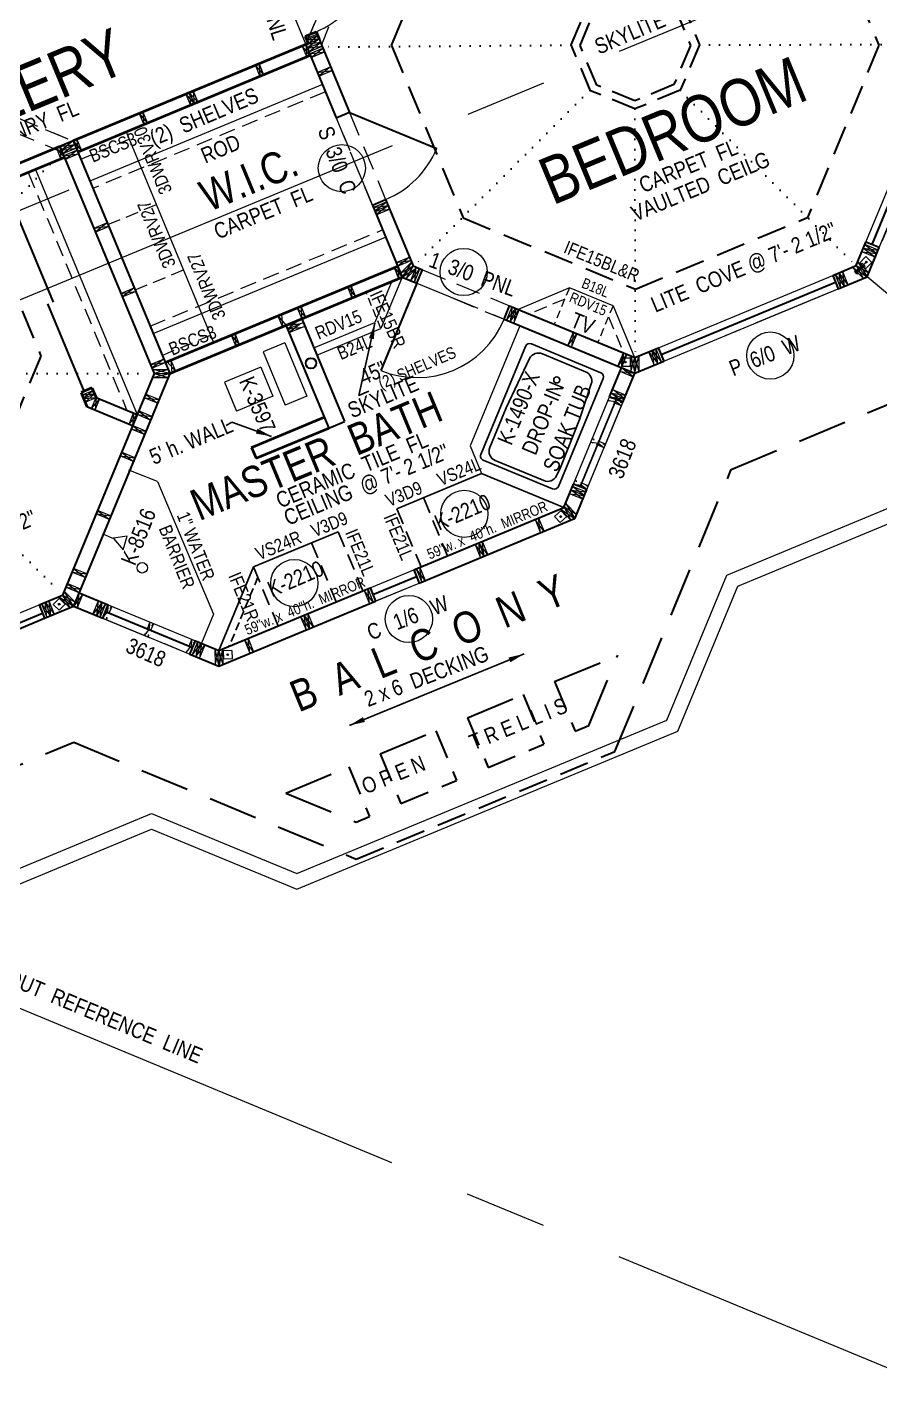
# Model space of a CAD drawing. Header units: inches. Extents: x 2775 to 35798, y 1675 to 10350.
# Drawn here: x 13698 to 14023, y 3380 to 3896 of the extents above; entities that cross this region are included whole.
import ezdxf

# ---------------------------------------------------------------- set-up
doc = ezdxf.new("R2010")
doc.units = ezdxf.units.IN
doc.header["$LTSCALE"] = 0.5
doc.header["$MEASUREMENT"] = 0
for name, pattern in [('ACAD_ISO07W100', [3, 0, -3]), ('CENTER', [2, 1.25, -0.25, 0.25, -0.25]), ('HIDDEN', [0.375, 0.25, -0.125])]:
    doc.linetypes.add(name, pattern=pattern)
doc.layers.get('0').update_dxf_attribs({"linetype": 'CONTINUOUS'})
for name, color, linetype, lineweight in [('BALCONY', 3, 'CONTINUOUS', 30), ('BUILT-INS', 6, 'CONTINUOUS', 9), ('DOORS', 7, 'CONTINUOUS', 30), ('FOUNDATION', 7, 'CONTINUOUS', 30), ('GRID', 1, 'CENTER', 20), ('INT WALLS', 7, 'CONTINUOUS', 40), ('LAYOUT', 6, 'CONTINUOUS', 9), ('LITE COVE', 7, 'HIDDEN', 30), ('MILLWORK', 7, 'CONTINUOUS', 20), ('PLUMBING', 7, 'CONTINUOUS', 20), ('ROOF BEAMS', 3, 'HIDDEN', 30), ('ROOFLINE', 7, 'HIDDEN', 30), ('SKYLITES', 3, 'CONTINUOUS', 30), ('WALL FRAMING', 7, 'CONTINUOUS', 30), ('WALLS', 7, 'CONTINUOUS', 30), ('WINDOWS', 5, 'CONTINUOUS', 30)]:
    doc.layers.add(name, color=color, linetype=linetype, lineweight=lineweight)
for name, color, linetype in [('CABINETS', 30, 'HIDDEN'), ('CABTOPS', 30, 'CONTINUOUS'), ('TEXT', 7, 'CONTINUOUS')]:
    doc.layers.add(name, color=color, linetype=linetype)
doc.styles.add('ARCHENT', font='technical.ttf', dxfattribs={"height": 6})
doc.styles.add('ARCHENTLTD', font='technical.ttf', dxfattribs={"height": 6})
doc.styles.get("Standard").update_dxf_attribs({"font": 'romans.shx', "width": 0.75})
doc.dimstyles.new('ARCHENTLTD', dxfattribs={"dimtxt": 12, "dimasz": 6, "dimexe": 9, "dimexo": 3, "dimgap": 1, "dimtad": 0, "dimdec": 4, "dimzin": 1, "dimdsep": 46, "dimlunit": 4, "dimtxsty": 'ARCHENT', "dimcen": 6, "dimaunit": 1, "dimadec": 5, "dimazin": 0, "dimtfac": 1, "dimtdec": 4, "dimtofl": 0, "dimtmove": 0, "dimatfit": 3, "dimfxl": 1, "dimfrac": 2, "dimtolj": 1, "dimtzin": 0, "dimarcsym": 0})

msp = doc.modelspace()

# ---------------------------------------------------------------- hatches: boundary and pattern name
at = {"layer": 'WALL FRAMING', "lineweight": 9, "ltscale": 150}
for points in [[(14017.963, 3806.427, 1), (14017.338, 3806.427, 1)], [(13925.442, 3768.068, -1), (13925.883, 3768.51, -1)], [(13900.834, 3709.156, -1), (13901.275, 3709.599, -1)], [(13710.112, 3675.933, 1), (13709.487, 3675.933, 1)], [(13774.369, 3656.667, 1), (13773.744, 3656.667, 1)]]:
    msp.add_hatch(color=256, dxfattribs=at).paths.add_polyline_path(points)

# ---------------------------------------------------------------- linework, layer by layer
for p, q in [((13916.339, 3764.252), (13889.901, 3775.203)), ((13870.615, 3733.071), (13887.686, 3774.286)), ((13894.1, 3771.465), (13910.598, 3764.631)), ((13889.234, 3769.604), (13880.32, 3750.901)), ((13917.256, 3762.038), (13900.184, 3720.823)), ((13912.744, 3759.938), (13908.484, 3747.112)), ((13880.32, 3750.901), (13874.069, 3735.674)), ((13908.465, 3747.066), (13901.051, 3728.125)), ((13871.532, 3730.857), (13897.97, 3719.906)), ((13876.123, 3730.736), (13894.645, 3723.064)), ((13901.051, 3728.125), (13899.507, 3724.92))]:
    msp.add_line(p, q)
msp.add_circle((13899.571, 3761.486), 1.146)
for centre, radius, start, end in [((13889.252, 3773.637), 1.695, 67.5, 157.5), ((13892.65, 3767.966), 3.788, 67.5, 154.37787), ((13909.149, 3761.132), 3.788, 341.62759, 67.5), ((13915.69, 3762.686), 1.695, 337.5, 67.5), ((13877.573, 3734.235), 3.788, 157.67961, 247.5), ((13872.18, 3732.423), 1.695, 157.5, 247.5), ((13896.094, 3726.564), 3.788, 247.5, 334.28452), ((13898.619, 3721.472), 1.695, 247.5, 337.5)]:
    msp.add_arc(centre, radius, start, end)
at = {"layer": 'BALCONY', "lineweight": 20, "ltscale": 75}
for p, q in [((13964.453, 3687.05), (14090.612, 3739.412)), ((13968.666, 3682.843), (14094.825, 3735.206)), ((13941.563, 3631.676), (13964.453, 3687.05)), ((13945.775, 3627.469), (13968.666, 3682.843)), ((13800.48, 3573.169), (13941.563, 3631.676)), ((13800.484, 3567.217), (13945.775, 3627.469))]:
    msp.add_line(p, q, dxfattribs=at)
at = {"layer": 'BALCONY', "lineweight": 20, "ltscale": 50}
for p, q in [((13622.096, 3545.064), (13745.034, 3596.09)), ((13745.034, 3596.09), (13800.48, 3573.169)), ((13745.038, 3590.136), (13800.484, 3567.217))]:
    msp.add_line(p, q, dxfattribs=at)
at = {"layer": 'BALCONY', "color": 3, "linetype": 'ByBlock', "lineweight": 20, "ltscale": 50}
msp.add_line((13625.214, 3540.403), (13745.038, 3590.136), dxfattribs=at)
at = {"layer": 'BUILT-INS', "color": 6, "linetype": 'HIDDEN', "lineweight": 9, "ltscale": 40}
for p, q in [((13718.038, 3845.679), (13736.51, 3853.346)), ((13728.387, 3820.742), (13746.86, 3828.408)), ((13738.738, 3795.804), (13757.21, 3803.471)), ((13749.089, 3770.867), (13767.561, 3778.534))]:
    msp.add_line(p, q, dxfattribs=at)
at = {"layer": 'BUILT-INS', "color": 6, "linetype": 'Continuous', "lineweight": 9, "ltscale": 5}
msp.add_line((13735.374, 3856.083), (13768.711, 3775.763), dxfattribs=at)
at = {"layer": 'BUILT-INS', "linetype": 'Continuous', "lineweight": 9, "ltscale": 75}
msp.add_line((13595.037, 3784.844), (13713.579, 3834.045), dxfattribs=at)
at = {"layer": 'BUILT-INS', "color": 6, "ltscale": 50}
for p, q in [((13840.63, 3800.741), (13832.527, 3781.137)), ((13836.712, 3799.115), (13830.229, 3783.431)), ((13806.9, 3773.749), (13830.229, 3783.431)), ((13808.048, 3770.977), (13832.527, 3781.137))]:
    msp.add_line(p, q, dxfattribs=at)
at = {"layer": 'BUILT-INS', "linetype": 'Continuous', "lineweight": 20, "ltscale": 0.75}
for p, q in [((13904.388, 3796.569), (13884.903, 3788.406)), ((13921.054, 3789.75), (13904.388, 3796.569)), ((13921.036, 3789.793), (13929.292, 3770.057))]:
    msp.add_line(p, q, dxfattribs=at)
at = {"layer": 'BUILT-INS', "linetype": 'HIDDEN', "lineweight": 9, "ltscale": 25}
for p, q in [((13904.388, 3796.569), (13898.655, 3782.7)), ((13921.036, 3789.793), (13915.266, 3775.834))]:
    msp.add_line(p, q, dxfattribs=at)
at = {"layer": 'BUILT-INS', "color": 6, "linetype": 'HIDDEN', "lineweight": 9, "ltscale": 25}
msp.add_line((13832.527, 3781.137), (13826.776, 3794.991), dxfattribs=at)
at = {"layer": 'BUILT-INS', "linetype": 'HIDDEN', "lineweight": 20, "ltscale": 40}
for p, q in [((13902.626, 3792.308), (13889.137, 3786.656)), ((13919.285, 3785.557), (13925.033, 3771.818))]:
    msp.add_line(p, q, dxfattribs=at)
at = {"layer": 'CABINETS', "ltscale": 50}
for p, q in [((13848.747, 3716.584), (13857.947, 3694.417)), ((13838.602, 3712.34), (13847.802, 3690.174)), ((13816.254, 3703.576), (13825.618, 3681.016)), ((13806.093, 3699.372), (13815.457, 3676.812)), ((13783.927, 3690.172), (13793.127, 3668.006))]:
    msp.add_line(p, q, dxfattribs=at)
at = {"layer": 'CABTOPS', "ltscale": 50}
for p, q in [((13838.59, 3712.368), (13870.914, 3725.784)), ((13870.914, 3725.784), (13902.281, 3712.818)), ((13783.927, 3690.172), (13816.254, 3703.576)), ((13783.927, 3690.172), (13770.738, 3658.267))]:
    msp.add_line(p, q, dxfattribs=at)
at = {"layer": 'CABTOPS', "linetype": 'HIDDEN', "ltscale": 25}
msp.add_line((13785.553, 3686.254), (13774.656, 3659.892), dxfattribs=at)
at = {"layer": 'DOORS', "color": 4, "lineweight": 9, "ltscale": 75}
for p, q in [((14017.516, 3814.028), (14045.065, 3880.547)), ((14022.603, 3811.959), (14050.109, 3878.497))]:
    msp.add_line(p, q, dxfattribs=at)
at = {"layer": 'DOORS', "ltscale": 50}
for p, q in [((13820.541, 3863.537), (13853.808, 3849.78)), ((13846.211, 3798.367), (13832.487, 3765.085))]:
    msp.add_line(p, q, dxfattribs=at)
at = {"layer": 'DOORS', "color": 5, "lineweight": 30, "ltscale": 75}
for p, q in [((14019.854, 3813.116), (14033.609, 3846.36)), ((13670.167, 3658.684), (13703.443, 3672.482))]:
    msp.add_line(p, q, dxfattribs=at)
at = {"layer": 'DOORS', "linetype": 'Continuous', "lineweight": 30, "ltscale": 150}
for p, q in [((13693.672, 3824.505), (13707.493, 3791.19)), ((13705.369, 3790.455), (13719.19, 3757.141))]:
    msp.add_line(p, q, dxfattribs=at)
at = {"layer": 'DOORS', "color": 4, "lineweight": 20, "ltscale": 75}
msp.add_line((13635.603, 3648.114), (13702.112, 3675.693), dxfattribs=at)
at = {"layer": 'DOORS', "ltscale": 75}
msp.add_line((13670.992, 3656.822), (13704.24, 3670.622), dxfattribs=at)
at = {"layer": 'DOORS', "color": 7, "linetype": 'Continuous', "lineweight": 20, "ltscale": 7.5}
for centre in [(13817.616, 3842.27), (13864.083, 3802.627), (13981.061, 3770.774), (13843.179, 3670.282)]:
    msp.add_circle(centre, 9, dxfattribs=at)
at = {"layer": 'DOORS', "lineweight": 9, "ltscale": 75}
for centre, radius, start, end in [((13793.98, 3927.545), 35.986, 292.53216, 337.50934), ((13820.541, 3863.537), 35.98, 292.47446, 337.53318), ((13846.211, 3798.367), 36, 247.59042, 337.54092)]:
    msp.add_arc(centre, radius, start, end, dxfattribs=at)
at = {"layer": 'FOUNDATION', "color": 7, "linetype": 'Continuous', "lineweight": 9, "ltscale": 25}
msp.add_line((14090.612, 3739.412), (14018.018, 3800.868), dxfattribs=at)
at = {"layer": 'GRID', "ltscale": 50}
for p, q in [((13840.504, 3978.129), (13803.835, 3889.425)), ((13777.815, 3952.117), (13803.835, 3889.425)), ((13626.449, 3889.299), (13715.169, 3852.624)), ((13715.169, 3852.624), (13803.835, 3889.425)), ((13803.835, 3889.425), (13840.63, 3800.741)), ((14054.693, 3889.588), (14018.018, 3800.868)), ((13568.063, 3791.567), (13715.169, 3852.624)), ((13715.169, 3852.624), (13751.963, 3763.94)), ((13751.963, 3763.94), (13840.63, 3800.741)), ((13840.63, 3800.741), (13929.351, 3764.066)), ((13929.351, 3764.066), (14018.018, 3800.868)), ((13751.977, 3763.886), (13715.309, 3675.181)), ((13929.351, 3764.066), (13906.432, 3708.624)), ((13770.742, 3652.315), (13906.437, 3708.635)), ((13626.627, 3638.434), (13715.294, 3675.235)), ((13715.294, 3675.235), (13770.742, 3652.315))]:
    msp.add_line(p, q, dxfattribs=at)
at = {"layer": 'INT WALLS', "ltscale": 50}
for p, q in [((13803.605, 3892.58), (13807.77, 3894.306)), ((13750.238, 3768.096), (13838.906, 3804.898)), ((13751.962, 3763.939), (13840.63, 3800.741)), ((13718.151, 3756.71), (13720.399, 3751.291)), ((13722.299, 3758.431), (13723.841, 3754.738)), ((13783.157, 3735.739), (13810.877, 3747.242)), ((13784.882, 3731.583), (13812.59, 3743.083)), ((13783.157, 3735.739), (13784.882, 3731.583))]:
    msp.add_line(p, q, dxfattribs=at)
at = {"layer": 'INT WALLS', "ltscale": 75}
for p, q in [((13807.77, 3894.306), (13808.922, 3891.535)), ((13804.765, 3889.812), (13715.169, 3852.624)), ((13803.615, 3892.584), (13804.766, 3889.811)), ((13805.58, 3885.222), (13716.913, 3848.421)), ((13710.089, 3850.516), (13574.829, 3794.376)), ((13711.833, 3846.313), (13689.666, 3837.113)), ((13722.302, 3758.432), (13718.145, 3756.707))]:
    msp.add_line(p, q, dxfattribs=at)
at = {"layer": 'INT WALLS', "color": 7, "lineweight": 20, "ltscale": 50}
msp.add_line((13802.451, 3888.85), (13804.194, 3884.647), dxfattribs=at)
at = {"layer": 'INT WALLS', "lineweight": 20, "ltscale": 50}
for p, q in [((13803.988, 3891.656), (13808.153, 3893.382)), ((13718.536, 3755.787), (13722.693, 3757.509)), ((13719.11, 3754.401), (13723.267, 3756.124)), ((13719.684, 3753.015), (13723.841, 3754.738))]:
    msp.add_line(p, q, dxfattribs=at)
at = {"layer": 'INT WALLS', "linetype": 'Continuous', "lineweight": 30, "ltscale": 150}
for p, q in [((13723.841, 3754.738), (13739.527, 3748.254)), ((13720.399, 3751.291), (13737.808, 3744.095))]:
    msp.add_line(p, q, dxfattribs=at)
at = {"layer": 'LAYOUT', "color": 6, "linetype": 'CENTER', "lineweight": 5, "ltscale": 250}
for p, q in [((14529.671, 4137.942), (13368.501, 3656.747)), ((14529.67, 3176.013), (12259.807, 4115.808))]:
    msp.add_line(p, q, dxfattribs=at)
at = {"layer": 'LITE COVE', "ltscale": 90}
for p, q in [((13836.562, 3889.043), (13863.71, 3954.718)), ((13995.189, 3954.876), (14022.465, 3889.159)), ((13836.555, 3889.043), (13863.834, 3823.317)), ((14022.471, 3889.159), (13995.287, 3823.398)), ((13863.824, 3823.307), (13929.564, 3796.132)), ((13929.564, 3796.122), (13995.285, 3823.399)), ((13682.688, 3819.033), (13702.792, 3770.596)), ((13702.792, 3770.596), (13675.659, 3704.959))]:
    msp.add_line(p, q, dxfattribs=at)
at = {"layer": 'LITE COVE', "color": 7, "linetype": 'ACAD_ISO07W100', "lineweight": 30, "ltscale": 2.5}
for p, q in [((13905.027, 3889.185), (13810.177, 3888.495)), ((13953.985, 3889.285), (14048.762, 3889.473)), ((13912.16, 3871.964), (13845.004, 3804.885)), ((13946.602, 3871.965), (14013.738, 3805.046)), ((13929.381, 3864.832), (13929.504, 3770.085)), ((13644.195, 3780.776), (13710.962, 3848.412)), ((13651.285, 3764.016), (13746.007, 3763.939)), ((13644.196, 3746.334), (13711.131, 3679.56))]:
    msp.add_line(p, q, dxfattribs=at)
at = {"layer": 'MILLWORK', "ltscale": 75}
msp.add_line((13810.18, 3874.139), (13721.511, 3837.337), dxfattribs=at)
at = {"layer": 'MILLWORK', "linetype": 'HIDDEN', "ltscale": 50}
for p, q in [((13811.33, 3871.368), (13722.661, 3834.566)), ((13697.979, 3840.563), (13735.602, 3749.876)), ((13744.49, 3781.951), (13833.156, 3818.752))]:
    msp.add_line(p, q, dxfattribs=at)
at = {"layer": 'MILLWORK', "ltscale": 50}
for p, q in [((13700.75, 3841.713), (13739.522, 3748.256)), ((13745.639, 3779.18), (13834.306, 3815.981))]:
    msp.add_line(p, q, dxfattribs=at)
at = {"layer": 'PLUMBING', "color": 7, "ltscale": 50}
for p, q in [((13885.522, 3782.175), (13866.549, 3736.3)), ((13866.549, 3736.3), (13870.914, 3725.784))]:
    msp.add_line(p, q, dxfattribs=at)
at = {"layer": 'PLUMBING', "color": 5, "ltscale": 50}
for p, q in [((13795.846, 3775.599), (13787.534, 3772.149)), ((13795.846, 3775.599), (13804.28, 3755.279)), ((13787.534, 3772.149), (13795.967, 3751.829)), ((13786.68, 3766.381), (13772.825, 3760.63)), ((13786.68, 3766.381), (13791.28, 3755.297)), ((13772.825, 3760.63), (13777.426, 3749.547)), ((13791.28, 3755.297), (13777.426, 3749.547)), ((13804.28, 3755.279), (13795.967, 3751.829))]:
    msp.add_line(p, q, dxfattribs=at)
at = {"layer": 'PLUMBING', "ltscale": 50}
for p, q in [((13747.228, 3722.703), (13736.418, 3727.097)), ((13747.228, 3722.703), (13768.628, 3672.171)), ((13768.65, 3672.118), (13764.064, 3661.028))]:
    msp.add_line(p, q, dxfattribs=at)
at = {"layer": 'PLUMBING', "color": 5, "ltscale": 75}
for p, q in [((13726.672, 3702.643), (13730.532, 3701.023)), ((13735.709, 3701.892), (13730.531, 3701.167)), ((13730.532, 3701.023), (13734.133, 3696.716)), ((13734.133, 3696.716), (13735.709, 3701.892))]:
    msp.add_line(p, q, dxfattribs=at)
at = {"layer": 'PLUMBING', "color": 5, "lineweight": 30, "ltscale": 50}
msp.add_circle((13805.835, 3767.835), 2, dxfattribs=at)
at = {"layer": 'PLUMBING', "color": 5, "ltscale": 50}
for centre in [(13864.308, 3710.397), (13799.488, 3683.986)]:
    msp.add_circle(centre, 9, dxfattribs=at)
at = {"layer": 'PLUMBING', "color": 5, "ltscale": 75}
msp.add_circle((13741.472, 3689.816), 2, dxfattribs=at)
at = {"layer": 'ROOF BEAMS', "lineweight": 20, "ltscale": 75}
for p, q in [((13840.504, 3978.129), (13803.836, 3889.425)), ((13844.799, 3973.957), (13809.823, 3889.347)), ((13626.447, 3889.298), (13715.17, 3852.624)), ((13626.453, 3883.345), (13710.963, 3848.412)), ((13820.541, 3863.537), (13834.321, 3830.301)), ((13815.442, 3861.453), (13829.185, 3828.179)), ((13848.336, 3803.507), (13881.606, 3789.754)), ((13846.211, 3798.367), (13879.481, 3784.614))]:
    msp.add_line(p, q, dxfattribs=at)
at = {"layer": 'ROOF BEAMS', "ltscale": 75}
for p, q in [((13908.514, 3889.014), (13914.612, 3903.75)), ((13944.59, 3903.586), (13950.599, 3889.023)), ((13914.891, 3873.94), (13908.514, 3889.014)), ((13950.599, 3889.023), (13944.296, 3874.115)), ((13929.402, 3867.934), (13914.891, 3873.94)), ((13944.296, 3874.115), (13929.402, 3867.934))]:
    msp.add_line(p, q, dxfattribs=at)
at = {"layer": 'ROOFLINE', "linetype": 'HIDDEN', "ltscale": 150}
for p, q in [((13966.142, 3727.366), (14054.768, 3764.15)), ((13921.783, 3619.735), (13966.142, 3727.366)), ((13898.77, 3646.456), (13922.851, 3656.442)), ((13911.816, 3629.667), (13922.851, 3656.442)), ((13865.533, 3632.624), (13886.764, 3641.47)), ((13832.262, 3618.875), (13853.508, 3627.686)), ((13626.677, 3586.472), (13715.347, 3623.274)), ((13715.347, 3623.274), (13823.045, 3578.753)), ((13796.197, 3603.919), (13820.254, 3613.895)), ((13796.197, 3603.919), (13823.042, 3592.822))]:
    msp.add_line(p, q, dxfattribs=at)
at = {"layer": 'ROOFLINE', "color": 7, "linetype": 'HIDDEN', "ltscale": 90}
for p, q in [((13898.771, 3646.456), (13906.632, 3627.516)), ((13886.764, 3641.47), (13894.625, 3622.532)), ((13865.534, 3632.624), (13873.382, 3613.715)), ((13853.508, 3627.686), (13861.375, 3608.732)), ((13832.263, 3618.875), (13840.133, 3599.915)), ((13820.254, 3613.895), (13828.126, 3594.931))]:
    msp.add_line(p, q, dxfattribs=at)
at = {"layer": 'ROOFLINE', "linetype": 'HIDDEN', "lineweight": 30, "ltscale": 90}
for p, q in [((13906.632, 3627.516), (13911.816, 3629.667)), ((13873.382, 3613.715), (13894.625, 3622.532)), ((13823.045, 3578.753), (13921.783, 3619.735)), ((13840.133, 3599.915), (13861.375, 3608.732)), ((13823.042, 3592.822), (13828.126, 3594.931))]:
    msp.add_line(p, q, dxfattribs=at)
at = {"layer": 'SKYLITES', "linetype": 'HIDDEN', "ltscale": 75}
for p, q in [((13905.126, 3889.277), (13912.219, 3906.417)), ((13946.984, 3906.253), (13953.985, 3889.285)), ((13912.512, 3871.819), (13905.126, 3889.277)), ((13953.985, 3889.285), (13946.675, 3871.995)), ((13929.403, 3864.827), (13912.512, 3871.819)), ((13946.675, 3871.995), (13929.403, 3864.827))]:
    msp.add_line(p, q, dxfattribs=at)
at = {"layer": 'WALL FRAMING', "lineweight": 9, "ltscale": 150}
for p, q in [((13805.58, 3885.222), (13802.451, 3888.85)), ((13803.835, 3889.425), (13804.194, 3884.647)), ((13784.631, 3881.464), (13787.76, 3877.836)), ((13786.016, 3882.039), (13786.375, 3877.261)), ((13758.109, 3870.446), (13761.238, 3866.819)), ((13759.494, 3871.021), (13759.852, 3866.244)), ((13759.507, 3871.028), (13762.636, 3867.4)), ((13760.892, 3871.603), (13761.251, 3866.825)), ((13740.301, 3863.055), (13743.43, 3859.427)), ((13741.687, 3863.63), (13742.045, 3858.852)), ((13715.169, 3852.624), (13710.664, 3849.131)), ((13715.169, 3852.624), (13718.298, 3848.996)), ((13716.555, 3853.199), (13716.913, 3848.421)), ((13708.704, 3849.941), (13711.833, 3846.313)), ((13710.089, 3850.516), (13715.743, 3851.239)), ((13710.089, 3850.517), (13710.448, 3845.738)), ((13710.664, 3849.131), (13716.319, 3849.853)), ((13715.743, 3851.239), (13711.239, 3847.745)), ((13711.545, 3847.005), (13717.2, 3847.728)), ((13716.625, 3849.114), (13712.12, 3845.62)), ((14017.651, 3806.427), (14013.632, 3802.402)), ((14017.532, 3808.52), (14015.015, 3805.998)), ((14015.191, 3806.175), (14017.403, 3803.967)), ((14015.718, 3805.627), (14016.082, 3805.992)), ((14016.082, 3805.992), (14017.218, 3804.858)), ((14019.712, 3806.281), (14017.221, 3803.785)), ((14017.532, 3808.52), (14019.712, 3806.281)), ((13837.52, 3804.324), (13840.649, 3800.697)), ((13838.905, 3804.899), (13839.264, 3800.122)), ((14013.462, 3803.293), (14013.109, 3802.939)), ((14016.032, 3805.336), (14013.282, 3802.582)), ((14013.282, 3802.582), (14013.812, 3802.052)), ((14016.562, 3804.806), (14013.812, 3802.052)), ((14014.508, 3802.218), (14014.155, 3801.864)), ((14016.854, 3804.493), (14017.218, 3804.858)), ((13819.695, 3796.982), (13822.824, 3793.354)), ((13821.081, 3797.557), (13821.439, 3792.779)), ((13793.19, 3785.925), (13796.319, 3782.297)), ((13794.576, 3786.5), (13794.934, 3781.722)), ((13800.59, 3788.996), (13803.719, 3785.369)), ((13801.976, 3789.571), (13802.334, 3784.794)), ((13775.366, 3778.573), (13778.495, 3774.945)), ((13776.751, 3779.148), (13777.109, 3774.37)), ((13924.265, 3769.852), (13927.828, 3769.851)), ((13924.265, 3769.852), (13924.309, 3766.727)), ((13927.578, 3769.851), (13927.578, 3766.726)), ((13750.994, 3768.411), (13754.123, 3764.784)), ((13752.379, 3768.986), (13752.738, 3764.209)), ((13923.74, 3764.75), (13929.348, 3764.061)), ((13924.309, 3766.727), (13927.835, 3766.726)), ((13928.775, 3762.675), (13924.311, 3766.137)), ((13718.536, 3755.787), (13723.267, 3756.124)), ((13722.692, 3757.509), (13719.11, 3754.401)), ((13719.11, 3754.401), (13723.841, 3754.738)), ((13723.266, 3756.123), (13719.684, 3753.015)), ((13742.196, 3754.709), (13747.852, 3753.994)), ((13742.769, 3756.095), (13747.279, 3752.608)), ((13919.734, 3755.027), (13925.343, 3754.338)), ((13924.77, 3752.952), (13920.306, 3756.414)), ((13920.355, 3756.393), (13925.964, 3755.704)), ((13925.391, 3754.318), (13920.927, 3757.78)), ((13740.1, 3749.64), (13744.61, 3746.153)), ((13737.808, 3744.095), (13742.318, 3740.608)), ((13739.527, 3748.254), (13745.183, 3747.539)), ((13737.235, 3742.709), (13742.891, 3741.994)), ((13733.6, 3733.916), (13738.11, 3730.429)), ((13733.027, 3732.53), (13738.683, 3731.815)), ((13905.015, 3719.452), (13910.623, 3718.763)), ((13909.479, 3715.99), (13905.015, 3719.452)), ((13910.05, 3717.377), (13905.586, 3720.839)), ((13910.623, 3718.763), (13910.05, 3717.377)), ((13904.443, 3718.065), (13910.052, 3717.376)), ((13723.859, 3710.35), (13729.515, 3709.635)), ((13724.432, 3711.736), (13728.942, 3708.249)), ((13900.881, 3712.287), (13906.476, 3708.653)), ((13714.667, 3688.18), (13720.323, 3687.466)), ((13715.24, 3689.567), (13719.75, 3686.079)), ((13712.313, 3682.42), (13717.969, 3681.705)), ((13712.886, 3683.806), (13717.396, 3680.318)), ((13772.119, 3658.844), (13770.741, 3652.316))]:
    msp.add_line(p, q, dxfattribs=at)
at = {"layer": 'WALL FRAMING', "lineweight": 20, "ltscale": 50}
for p, q in [((13803.828, 3889.423), (13808.917, 3891.532)), ((13804.19, 3891.197), (13808.342, 3892.918)), ((13804.402, 3888.037), (13809.491, 3890.146)), ((13804.402, 3888.037), (13809.491, 3890.146)), ((13804.976, 3886.652), (13810.065, 3888.76)), ((13804.976, 3886.652), (13810.065, 3888.76)), ((13805.287, 3885.876), (13810.376, 3887.984)), ((13805.862, 3884.49), (13810.951, 3886.599)), ((13808.243, 3878.788), (13813.3, 3880.877)), ((13808.815, 3877.402), (13813.872, 3879.49)), ((13829.567, 3827.255), (13834.676, 3829.366)), ((13830.139, 3825.869), (13835.249, 3827.979)), ((13830.712, 3824.482), (13835.822, 3826.593)), ((13723.183, 3819.398), (13728.24, 3821.487)), ((13723.755, 3818.012), (13728.813, 3820.1)), ((13838.326, 3806.284), (13843.384, 3808.373)), ((13838.899, 3804.898), (13843.956, 3806.986)), ((14005.756, 3801.72), (14007.863, 3796.64)), ((14007.142, 3802.295), (14009.248, 3797.214)), ((14008.527, 3802.869), (14010.634, 3797.789)), ((13733.302, 3794.506), (13738.359, 3796.595)), ((13733.875, 3793.12), (13738.932, 3795.209)), ((13796.319, 3782.297), (13801.376, 3784.386)), ((13796.892, 3780.911), (13802.898, 3783.391)), ((13797.464, 3779.525), (13803.473, 3782.006)), ((13934.629, 3772.226), (13936.735, 3767.145)), ((13936.014, 3772.8), (13938.121, 3767.72)), ((13937.4, 3773.375), (13939.507, 3768.294)), ((13744.577, 3767.38), (13749.634, 3769.469)), ((13745.149, 3765.994), (13750.206, 3768.083))]:
    msp.add_line(p, q, dxfattribs=at)
at = {"layer": 'WALL FRAMING', "linetype": 'Continuous', "lineweight": 9, "ltscale": 150}
for p, q in [((13809.491, 3890.146), (13803.828, 3889.423)), ((13804.19, 3891.197), (13808.917, 3891.532)), ((13808.917, 3891.532), (13804.402, 3888.037)), ((13804.402, 3888.037), (13810.065, 3888.76)), ((13804.402, 3888.037), (13810.065, 3888.76)), ((13804.765, 3889.812), (13808.342, 3892.918)), ((13804.985, 3886.655), (13809.491, 3890.146)), ((13804.985, 3886.655), (13809.491, 3890.146)), ((13805.287, 3885.876), (13810.951, 3886.599)), ((13805.871, 3884.494), (13810.376, 3887.984)), ((13808.246, 3878.79), (13813.872, 3879.49)), ((13813.3, 3880.877), (13808.821, 3877.404)), ((13829.567, 3827.255), (13835.219, 3827.967)), ((13834.644, 3829.352), (13830.139, 3825.869)), ((13830.139, 3825.869), (13835.794, 3826.581)), ((13835.219, 3827.967), (13830.712, 3824.482)), ((13728.24, 3821.487), (13723.761, 3818.014)), ((13723.186, 3819.399), (13728.813, 3820.1)), ((13838.33, 3806.286), (13843.956, 3806.986)), ((13843.384, 3808.373), (13838.905, 3804.9)), ((13844.215, 3806.453), (13840.63, 3800.741)), ((13840.008, 3802.241), (13844.837, 3804.954)), ((13840.63, 3800.741), (13846.338, 3804.333)), ((13844.837, 3804.954), (13842.131, 3800.121)), ((13843.925, 3799.38), (13847.412, 3803.889)), ((13845.714, 3803.709), (13845.311, 3798.806)), ((13738.359, 3796.595), (13733.881, 3793.122)), ((13733.306, 3794.508), (13738.932, 3795.209)), ((13880.426, 3784.284), (13883.914, 3788.794)), ((13882.528, 3789.367), (13881.813, 3783.711)), ((13881.813, 3783.711), (13885.3, 3788.221)), ((13883.914, 3788.794), (13883.199, 3783.138)), ((13796.319, 3782.297), (13801.949, 3783)), ((13801.376, 3784.386), (13796.896, 3780.912)), ((13796.896, 3780.912), (13802.522, 3781.613)), ((13801.949, 3783), (13797.47, 3779.527)), ((13903.829, 3774.67), (13907.316, 3779.18)), ((13905.93, 3779.753), (13905.215, 3774.097)), ((13922.952, 3766.829), (13926.439, 3771.339)), ((13924.981, 3771.818), (13924.266, 3766.162)), ((13927.838, 3770.637), (13929.351, 3764.066)), ((13927.849, 3764.681), (13929.339, 3770.016)), ((13929.339, 3770.016), (13930.849, 3764.688)), ((13934.629, 3772.226), (13938.121, 3767.72)), ((13936.735, 3767.145), (13936.019, 3772.789)), ((13936.019, 3772.789), (13939.507, 3768.294)), ((13938.121, 3767.72), (13937.404, 3773.364)), ((13744.58, 3767.382), (13750.206, 3768.083)), ((13749.634, 3769.469), (13745.155, 3765.997)), ((13723.841, 3754.738), (13723.485, 3750.016)), ((13722.122, 3750.579), (13725.193, 3754.179)), ((13736.446, 3744.658), (13739.517, 3748.258)), ((13738.165, 3748.817), (13737.808, 3744.095))]:
    msp.add_line(p, q, dxfattribs=at)
at = {"layer": 'WALL FRAMING', "color": 7, "lineweight": 20, "ltscale": 75}
for p, q in [((13715.743, 3851.239), (13710.664, 3849.131)), ((13716.319, 3849.853), (13711.239, 3847.745)), ((13716.625, 3849.114), (13711.545, 3847.005)), ((13717.2, 3847.728), (13712.12, 3845.62)), ((13716.713, 3674.651), (13718.814, 3679.734)), ((13722.686, 3672.181), (13724.787, 3677.265)), ((13724.09, 3671.651), (13726.191, 3676.734)), ((13725.459, 3671.035), (13727.56, 3676.118)), ((13760.576, 3656.518), (13762.678, 3661.601)), ((13761.963, 3655.945), (13764.064, 3661.028)), ((13763.349, 3655.372), (13765.45, 3660.455))]:
    msp.add_line(p, q, dxfattribs=at)
at = {"layer": 'WALL FRAMING', "lineweight": 20, "ltscale": 75}
for p, q in [((14021.653, 3809.647), (14016.557, 3811.721)), ((14022.226, 3811.033), (14017.14, 3813.104)), ((14021.08, 3808.261), (14015.992, 3810.332)), ((13843.925, 3799.38), (13845.714, 3803.709)), ((13845.311, 3798.806), (13847.412, 3803.889)), ((13880.426, 3784.284), (13882.528, 3789.367)), ((13881.813, 3783.711), (13883.914, 3788.794)), ((13883.199, 3783.138), (13885.3, 3788.221)), ((13903.829, 3774.67), (13905.93, 3779.753)), ((13905.215, 3774.097), (13907.316, 3779.18)), ((13922.879, 3766.735), (13924.981, 3771.818)), ((13924.266, 3766.162), (13926.367, 3771.245)), ((13722.122, 3750.579), (13723.841, 3754.738)), ((13723.474, 3750.02), (13725.193, 3754.179)), ((13736.446, 3744.658), (13738.165, 3748.817))]:
    msp.add_line(p, q, dxfattribs=at)
at = {"layer": 'WALL FRAMING', "lineweight": 20, "ltscale": 150}
for p, q in [((13840.008, 3802.241), (13844.215, 3806.453)), ((14014.429, 3806.575), (14018.639, 3802.369)), ((13840.63, 3800.741), (13844.837, 3804.954)), ((13842.131, 3800.121), (13846.338, 3804.333)), ((14012.309, 3804.453), (14016.519, 3800.246)), ((14013.109, 3802.939), (14014.155, 3801.864)), ((14013.808, 3805.075), (14018.018, 3800.868)), ((13927.838, 3770.637), (13927.849, 3764.681)), ((13929.339, 3770.016), (13929.351, 3764.066)), ((13930.838, 3770.638), (13930.849, 3764.688)), ((13745.387, 3765.434), (13751.34, 3765.439)), ((13745.389, 3762.434), (13751.342, 3762.439)), ((13746.009, 3763.935), (13751.962, 3763.939)), ((13747.279, 3752.608), (13742.196, 3754.709)), ((13747.852, 3753.994), (13742.769, 3756.095)), ((13745.183, 3747.539), (13740.1, 3749.64)), ((13742.891, 3741.994), (13737.808, 3744.095)), ((13744.61, 3746.153), (13739.527, 3748.254)), ((13742.318, 3740.608), (13737.235, 3742.709)), ((13738.683, 3731.815), (13733.6, 3733.916)), ((13738.11, 3730.429), (13733.027, 3732.53)), ((13728.942, 3708.249), (13723.859, 3710.35)), ((13729.515, 3709.635), (13724.432, 3711.736)), ((13719.75, 3686.079), (13714.667, 3688.18)), ((13720.323, 3687.466), (13715.24, 3689.567)), ((13717.396, 3680.318), (13712.313, 3682.42)), ((13717.969, 3681.705), (13712.886, 3683.806))]:
    msp.add_line(p, q, dxfattribs=at)
at = {"layer": 'WALL FRAMING', "linetype": 'Continuous', "lineweight": 20, "ltscale": 150}
msp.add_line((13929.351, 3764.066), (13930.838, 3770.638), dxfattribs=at)
at = {"layer": 'WALL FRAMING', "linetype": 'HIDDEN', "lineweight": 9, "ltscale": 25}
for p, q in [((13924.202, 3751.563), (13919.738, 3755.025)), ((13919.167, 3753.639), (13924.775, 3752.949)), ((13917.601, 3735.626), (13913.137, 3739.089)), ((13912.565, 3737.702), (13918.174, 3737.013)), ((13905.967, 3721.763), (13911.576, 3721.074)), ((13911.003, 3719.688), (13906.539, 3723.15)), ((13726.354, 3670.583), (13729.83, 3675.064)), ((13728.455, 3675.663), (13727.74, 3670.01)), ((13742.273, 3664.002), (13745.75, 3668.483)), ((13744.374, 3669.082), (13743.659, 3663.429)), ((13758.277, 3657.501), (13761.754, 3661.981)), ((13760.379, 3662.581), (13759.663, 3656.928))]:
    msp.add_line(p, q, dxfattribs=at)
at = {"layer": 'WALL FRAMING', "color": 7, "linetype": 'Continuous', "lineweight": 20, "ltscale": 5}
for p, q in [((13902.996, 3714.415), (13907.103, 3710.163)), ((13900.881, 3712.287), (13904.988, 3708.035)), ((13902.371, 3712.904), (13906.477, 3708.653)), ((13769.118, 3658.849), (13769.229, 3652.939)), ((13770.63, 3658.225), (13770.741, 3652.316)), ((13772.119, 3658.844), (13772.23, 3652.933))]:
    msp.add_line(p, q, dxfattribs=at)
at = {"layer": 'WALL FRAMING', "lineweight": 9, "ltscale": 5}
for p, q in [((13902.996, 3714.415), (13906.477, 3708.652)), ((13907.102, 3710.164), (13902.371, 3712.904)), ((13902.371, 3712.904), (13904.988, 3708.035)), ((13769.118, 3658.849), (13770.742, 3652.315)), ((13769.229, 3652.94), (13770.63, 3658.225)), ((13770.63, 3658.225), (13772.23, 3652.933))]:
    msp.add_line(p, q, dxfattribs=at)
at = {"layer": 'WALL FRAMING', "color": 7, "lineweight": 20, "ltscale": 50}
for p, q in [((13891.286, 3708.192), (13893.392, 3703.111)), ((13892.671, 3708.766), (13894.778, 3703.686)), ((13868.413, 3698.733), (13870.52, 3693.653)), ((13869.799, 3699.308), (13871.906, 3694.228)), ((13871.184, 3699.883), (13873.291, 3694.802)), ((13845.947, 3689.426), (13848.054, 3684.345)), ((13847.333, 3690), (13849.439, 3684.92)), ((13705.797, 3677.249), (13707.904, 3672.168)), ((13709.585, 3678.82), (13713.798, 3674.614)), ((13711.083, 3679.444), (13715.297, 3675.238)), ((13711.687, 3680.96), (13715.901, 3676.754)), ((13826.08, 3681.208), (13828.186, 3676.127)), ((13827.465, 3681.782), (13829.572, 3676.702)), ((13703.026, 3676.1), (13705.133, 3671.019)), ((13704.412, 3676.674), (13706.518, 3671.594)), ((13803.278, 3671.761), (13805.385, 3666.681)), ((13804.664, 3672.334), (13806.765, 3667.251)), ((13801.892, 3671.186), (13803.999, 3666.106)), ((13780.459, 3662.291), (13782.566, 3657.21)), ((13781.845, 3662.865), (13783.952, 3657.785))]:
    msp.add_line(p, q, dxfattribs=at)
at = {"layer": 'WALL FRAMING', "lineweight": 9, "ltscale": 50}
for p, q in [((13894.778, 3703.687), (13891.286, 3708.192)), ((13893.392, 3703.112), (13892.671, 3708.766)), ((13871.905, 3694.229), (13868.413, 3698.734)), ((13873.291, 3694.803), (13869.799, 3699.308)), ((13870.52, 3693.654), (13869.799, 3699.308)), ((13871.905, 3694.228), (13871.184, 3699.883)), ((13849.439, 3684.92), (13845.947, 3689.426)), ((13848.054, 3684.345), (13847.333, 3690)), ((13705.797, 3677.249), (13706.518, 3671.595)), ((13709.585, 3678.82), (13715.296, 3675.239)), ((13715.901, 3676.754), (13711.083, 3679.444)), ((13711.083, 3679.444), (13713.798, 3674.614)), ((13715.296, 3675.239), (13711.704, 3680.944)), ((13718.814, 3679.734), (13715.327, 3675.224)), ((13716.713, 3674.651), (13717.428, 3680.307)), ((13724.09, 3671.651), (13724.805, 3677.307)), ((13829.572, 3676.703), (13826.08, 3681.208)), ((13828.186, 3676.128), (13827.465, 3681.782)), ((13706.518, 3671.595), (13703.026, 3676.1)), ((13705.133, 3671.02), (13704.412, 3676.674)), ((13704.412, 3676.674), (13707.903, 3672.17)), ((13726.191, 3676.734), (13722.704, 3672.224)), ((13727.56, 3676.118), (13724.073, 3671.609)), ((13725.459, 3671.036), (13726.174, 3676.692)), ((13806.764, 3667.251), (13803.278, 3671.761)), ((13803.993, 3666.104), (13803.279, 3671.759)), ((13805.378, 3666.679), (13804.664, 3672.334)), ((13805.384, 3666.681), (13801.892, 3671.186)), ((13762.678, 3661.601), (13761.963, 3655.945)), ((13783.951, 3657.786), (13780.459, 3662.291)), ((13782.566, 3657.211), (13781.845, 3662.865)), ((13760.576, 3656.518), (13764.064, 3661.028)), ((13761.963, 3655.945), (13765.45, 3660.455)), ((13764.064, 3661.028), (13763.349, 3655.372))]:
    msp.add_line(p, q, dxfattribs=at)
at = {"layer": 'WALL FRAMING', "color": 9, "linetype": 'Continuous', "lineweight": 5, "ltscale": 150}
for p, q in [((13898.762, 3709.372), (13901.364, 3711.806)), ((13898.762, 3709.372), (13900.928, 3707.12)), ((13900.928, 3707.12), (13903.531, 3709.554)), ((13901.181, 3711.635), (13903.316, 3709.353)), ((13707.508, 3675.846), (13710.022, 3678.371)), ((13709.846, 3678.193), (13712.06, 3675.989)), ((13707.508, 3675.846), (13709.754, 3673.672)), ((13709.754, 3673.672), (13712.268, 3676.197)), ((13775.679, 3658.287), (13772.118, 3658.163)), ((13772.368, 3658.171), (13772.477, 3655.048)), ((13775.679, 3658.287), (13775.744, 3655.162)), ((13775.744, 3655.162), (13772.183, 3655.038))]:
    msp.add_line(p, q, dxfattribs=at)
at = {"layer": 'WALL FRAMING', "linetype": 'HIDDEN', "lineweight": 20, "ltscale": 25}
for p, q in [((13729.831, 3675.065), (13727.729, 3669.985)), ((13744.364, 3669.057), (13742.263, 3663.978)), ((13745.75, 3668.484), (13743.649, 3663.405)), ((13760.368, 3662.556), (13758.267, 3657.477))]:
    msp.add_line(p, q, dxfattribs=at)
at = {"layer": 'WALL FRAMING', "lineweight": 9, "ltscale": 150}
for centre in [(14017.651, 3806.427), (13925.662, 3768.289)]:
    msp.add_circle(centre, 0.312, dxfattribs=at)
at = {"layer": 'WALL FRAMING', "color": 9, "linetype": 'Continuous', "lineweight": 5, "ltscale": 150}
for centre in [(13901.055, 3709.378), (13709.8, 3675.933), (13774.056, 3656.667)]:
    msp.add_circle(centre, 0.312, dxfattribs=at)
at = {"layer": 'WALLS', "color": 4, "ltscale": 50}
for p, q in [((13803.836, 3889.425), (13815.442, 3861.453)), ((13808.917, 3891.532), (13809.823, 3889.347)), ((13809.823, 3889.347), (13820.525, 3863.553)), ((13815.442, 3861.453), (13820.551, 3863.564)), ((13715.169, 3852.625), (13751.962, 3763.939)), ((13710.089, 3850.517), (13746.009, 3763.935)), ((13829.238, 3828.201), (13834.295, 3830.29)), ((13829.238, 3828.201), (13840.63, 3800.741)), ((13834.321, 3830.301), (13844.837, 3804.954)), ((13840.63, 3800.741), (13846.235, 3798.424)), ((13844.837, 3804.954), (13848.336, 3803.507)), ((14004.832, 3801.337), (14006.939, 3796.257)), ((13881.603, 3789.749), (13929.339, 3770.016)), ((13796.296, 3782.34), (13812.59, 3743.083)), ((13802.3, 3784.832), (13818.593, 3745.575)), ((13879.502, 3784.666), (13929.348, 3764.061)), ((13938.324, 3773.758), (13940.43, 3768.677)), ((13746.01, 3763.936), (13711.083, 3679.442)), ((13751.962, 3763.939), (13715.295, 3675.236)), ((13702.103, 3675.715), (13704.209, 3670.634))]:
    msp.add_line(p, q, dxfattribs=at)
at = {"layer": 'WALLS', "color": 7, "lineweight": 20, "ltscale": 50}
for p, q in [((13784.643, 3881.471), (13786.387, 3877.268)), ((13786.016, 3882.04), (13787.76, 3877.836)), ((13758.121, 3870.454), (13759.865, 3866.25)), ((13759.494, 3871.022), (13761.238, 3866.819)), ((13760.892, 3871.604), (13762.636, 3867.4)), ((13740.314, 3863.062), (13742.058, 3858.859)), ((13741.686, 3863.631), (13743.43, 3859.427)), ((13716.554, 3853.2), (13718.298, 3848.996)), ((13708.703, 3849.942), (13710.448, 3845.738)), ((13837.521, 3804.325), (13839.265, 3800.122)), ((13838.905, 3804.9), (13840.649, 3800.697)), ((13819.708, 3796.989), (13821.452, 3792.786)), ((13821.08, 3797.557), (13822.824, 3793.354)), ((13793.191, 3785.926), (13794.935, 3781.723)), ((13800.589, 3788.997), (13802.333, 3784.793)), ((13801.975, 3789.572), (13803.719, 3785.369)), ((13775.378, 3778.58), (13777.122, 3774.376)), ((13776.751, 3779.148), (13778.495, 3774.945)), ((13752.379, 3768.987), (13754.123, 3764.784))]:
    msp.add_line(p, q, dxfattribs=at)
at = {"layer": 'WALLS', "color": 4, "ltscale": 75}
for p, q in [((13715.168, 3852.624), (13710.089, 3850.516)), ((14013.808, 3805.075), (14017.517, 3814.03)), ((14022.603, 3811.959), (14017.517, 3814.03)), ((14018.018, 3800.868), (14022.603, 3811.959)), ((13846.211, 3798.367), (13848.312, 3803.45)), ((14004.828, 3801.348), (14013.808, 3805.075)), ((14006.934, 3796.267), (14018.018, 3800.868)), ((13879.502, 3784.666), (13881.603, 3789.749)), ((13929.339, 3770.016), (13938.328, 3773.747)), ((13919.685, 3755.047), (13924.266, 3766.162)), ((13929.351, 3764.066), (13940.435, 3768.667)), ((13924.77, 3752.952), (13929.351, 3764.066)), ((13924.77, 3752.952), (13919.685, 3755.047)), ((13812.59, 3743.083), (13818.593, 3745.575)), ((13902.281, 3712.818), (13905.954, 3721.732)), ((13911.052, 3719.668), (13905.967, 3721.763)), ((13906.472, 3708.553), (13911.052, 3719.668)), ((13845.013, 3689.069), (13902.281, 3712.818)), ((13847.121, 3683.989), (13906.413, 3708.577)), ((13770.738, 3658.267), (13828.386, 3682.174)), ((13702.103, 3675.715), (13711.083, 3679.442)), ((13717.396, 3680.318), (13728.485, 3675.735)), ((13770.742, 3652.315), (13830.494, 3677.094)), ((13704.209, 3670.634), (13715.295, 3675.236)), ((13715.295, 3675.236), (13726.383, 3670.652)), ((13726.383, 3670.652), (13728.485, 3675.735)), ((13759.653, 3656.898), (13761.754, 3661.981)), ((13761.754, 3661.981), (13770.738, 3658.267)), ((13759.653, 3656.899), (13770.742, 3652.315))]:
    msp.add_line(p, q, dxfattribs=at)
at = {"layer": 'WALLS', "linetype": 'Continuous', "lineweight": 9, "ltscale": 150}
for p, q in [((14016.574, 3811.714), (14021.089, 3808.26)), ((14016.574, 3811.714), (14022.226, 3811.033)), ((14017.139, 3813.101), (14021.653, 3809.647)), ((14014.429, 3806.575), (14018.018, 3800.868)), ((14015.992, 3810.332), (14021.653, 3809.647)), ((14005.751, 3801.731), (14009.244, 3797.226)), ((14007.142, 3802.295), (14007.863, 3796.64)), ((14007.142, 3802.295), (14010.629, 3797.801)), ((14008.527, 3802.869), (14009.244, 3797.226)), ((14012.309, 3804.453), (14018.018, 3800.868)), ((14013.808, 3805.075), (14018.639, 3802.369)), ((14013.808, 3805.075), (14016.519, 3800.246))]:
    msp.add_line(p, q, dxfattribs=at)
at = {"layer": 'WALLS', "color": 4, "lineweight": 20, "ltscale": 75}
for p, q in [((13938.328, 3773.747), (14004.828, 3801.348)), ((13940.435, 3768.667), (14006.934, 3796.267)), ((13905.967, 3721.763), (13919.685, 3755.047)), ((13911.052, 3719.668), (13924.77, 3752.952)), ((13828.417, 3682.241), (13845.013, 3689.069)), ((13830.516, 3677.184), (13847.132, 3683.962)), ((13728.485, 3675.735), (13761.754, 3661.981)), ((13726.383, 3670.652), (13759.653, 3656.899))]:
    msp.add_line(p, q, dxfattribs=at)
at = {"layer": 'WALLS', "lineweight": 9, "ltscale": 50}
for p, q in [((13751.977, 3763.886), (13745.387, 3765.434)), ((13751.34, 3765.439), (13746.01, 3763.936)), ((13745.389, 3762.434), (13751.977, 3763.886)), ((13746.01, 3763.936), (13751.342, 3762.439))]:
    msp.add_line(p, q, dxfattribs=at)
at = {"layer": 'WALLS', "lineweight": 20, "ltscale": 50}
for p, q in [((13923.694, 3764.775), (13928.775, 3762.675)), ((13920.26, 3756.439), (13925.342, 3754.339)), ((13920.881, 3757.805), (13925.963, 3755.705))]:
    msp.add_line(p, q, dxfattribs=at)
at = {"layer": 'WALLS', "linetype": 'HIDDEN', "lineweight": 20, "ltscale": 25}
for p, q in [((13924.252, 3751.543), (13919.167, 3753.639)), ((13918.222, 3736.993), (13913.137, 3739.089)), ((13917.65, 3735.606), (13912.565, 3737.702)), ((13911.624, 3721.054), (13906.539, 3723.15))]:
    msp.add_line(p, q, dxfattribs=at)
at = {"layer": 'WALLS', "lineweight": 20, "ltscale": 75}
for p, q in [((13910.1, 3717.356), (13905.015, 3719.452)), ((13910.671, 3718.743), (13905.586, 3720.839)), ((13909.528, 3715.969), (13904.443, 3718.065))]:
    msp.add_line(p, q, dxfattribs=at)
at = {"layer": 'WALLS', "color": 4, "linetype": 'Continuous', "lineweight": 30, "ltscale": 25}
for p, q in [((13845.013, 3689.069), (13847.111, 3684.012)), ((13828.388, 3682.169), (13830.486, 3677.112))]:
    msp.add_line(p, q, dxfattribs=at)
at = {"layer": 'WINDOWS', "ltscale": 75}
msp.add_line((13939.377, 3771.218), (14005.886, 3798.797), dxfattribs=at)
at = {"layer": 'WINDOWS', "lineweight": 25, "ltscale": 75}
msp.add_line((13908.51, 3720.716), (13922.227, 3754), dxfattribs=at)
at = {"layer": 'WINDOWS', "linetype": 'Continuous', "lineweight": 30, "ltscale": 25}
msp.add_line((13829.437, 3679.64), (13846.062, 3686.54), dxfattribs=at)
at = {"layer": 'WINDOWS', "lineweight": 30, "ltscale": 75}
msp.add_line((13727.434, 3673.193), (13760.703, 3659.44), dxfattribs=at)

# ---------------------------------------------------------------- texts
at = {"color": 7, "flags": 8}
for tag, p, s in [('MODELNUMBER', (13893.932, 3747.547), 'K-1490-X'), ('TRADENAME', (13893.935, 3747.549), 'GREEK'), ('PRODUCT', (13893.937, 3747.55), 'BATH'), ('MATERIAL', (13893.938, 3747.547), 'ACRYLIC')]:
    msp.add_attdef(tag, p, s, height=0.001, rotation=67.5, dxfattribs=at)
at = {"layer": 'BUILT-INS', "color": 6, "linetype": 'HIDDEN', "lineweight": 9, "ltscale": 20, "char_height": 5, "attachment_point": 3, "rotation": 112.52139, "style": 'ARCHENTLTD'}
for s, insert in [('3DWRV30\\P{\\H1.999x;  }', (13737.989, 3856.694)), ('3DWRV27\\P{\\H1.999x;  }', (13739.413, 3828.515)), ('3DWRV27\\P{\\H1.999x;  }', (13758.475, 3808.764))]:
    msp.add_mtext(s, dxfattribs=dict(at, insert=insert))
at = {"layer": 'BUILT-INS', "linetype": 'Continuous', "lineweight": 30, "ltscale": 1.5, "style": 'ARCHENTLTD'}
for s, insert, char_height, attachment_point, rotation in [('BSCS3\\P{\\H1.999x;  }', (13738.041, 3856.117), 5, 3, 22.52139), ('B18L\\P{\\H1.999x;  }', (13910.215, 3800.552), 4, 1, 337.64694), ('RDV15\\P{\\H1.999x;  }', (13905.524, 3795.134), 4, 1, 337.64694), ('BSCS3\\P{\\H1.999x;  }', (13768.37, 3782.49), 5, 3, 22.52139)]:
    msp.add_mtext(s, dxfattribs=dict(at, insert=insert, char_height=char_height, attachment_point=attachment_point, rotation=rotation))
at = {"layer": 'BUILT-INS', "linetype": 'Continuous', "lineweight": 9, "ltscale": 1.5, "char_height": 5, "attachment_point": 1, "style": 'ARCHENTLTD'}
for s, insert, rotation in [('IFE15BL&R\\P{\\H1.999x;  }', (13903.722, 3814.765), 337.64694), ('IFE15BR\\P{\\H1.999x;  }', (13832.701, 3796.207), 294.16702)]:
    msp.add_mtext(s, dxfattribs=dict(at, insert=insert, rotation=rotation))
at = {"layer": 'BUILT-INS', "color": 6, "linetype": 'Continuous', "lineweight": 30, "ltscale": 1.5, "char_height": 5, "attachment_point": 3, "rotation": 22.52139, "style": 'ARCHENTLTD'}
for s, insert in [('RDV15\\P{\\H1.999x;  }', (13823.872, 3788.441)), ('B24L\\P{\\H1.999x;  }', (13827.65, 3778.74))]:
    msp.add_mtext(s, dxfattribs=dict(at, insert=insert))
at = {"layer": 'BUILT-INS', "color": 6, "linetype": 'Continuous', "lineweight": 30, "insert": (13859.869, 3774.433), "char_height": 4.5, "attachment_point": 3, "rotation": 23.29889, "style": 'ARCHENTLTD'}
msp.add_mtext('(2) SHELVES \\P  ', dxfattribs=at)
at = {"layer": 'BUILT-INS', "color": 7, "linetype": 'Continuous', "lineweight": 30, "ltscale": 1.5, "attachment_point": 3, "style": 'ARCHENTLTD'}
for s, insert, char_height, rotation in [('VS24L\\P{\\H1.999x;  }', (13869.259, 3732.117), 5, 22.52139), ('V3D9\\P{\\H1.999x;  }', (13846.904, 3723.044), 5, 22.52139), ('59"w. x  40"h.  MIRROR\\P{\\H1.999x;  }', (13894.964, 3715.447), 4, 22.52139), ('V3D9\\P{\\H1.999x;  }', (13818.494, 3711.465), 5, 22.52139), ('IFE21L\\P{\\H1.999x;  }', (13845.083, 3694.143), 5, 292.52139), ('VS24R\\P{\\H1.999x;  }', (13800.842, 3704.159), 5, 22.52139), ('IFE21L\\P{\\H1.999x;  }', (13830.446, 3688.167), 5, 292.52139), ('IFE21R\\P{\\H1.999x;  }', (13786.235, 3670.791), 5, 292.52139), ('59"w. x  40"h.  MIRROR\\P{\\H1.999x;  }', (13825.414, 3686.58), 4, 22.52139)]:
    msp.add_mtext(s, dxfattribs=dict(at, insert=insert, char_height=char_height, rotation=rotation))
at = {"layer": 'CABTOPS', "color": 7, "linetype": 'Continuous', "lineweight": 30, "ltscale": 1.5, "insert": (13914.711, 3784.196), "char_height": 6, "attachment_point": 3, "rotation": 337.64639, "style": 'ARCHENTLTD'}
msp.add_mtext('TV\\P{\\H1.999x;  }', dxfattribs=at)
at = {"layer": 'CABTOPS', "color": 5, "linetype": 'Continuous', "lineweight": 30, "ltscale": 1.5, "insert": (13901.696, 3743.874), "char_height": 6, "attachment_point": 5, "rotation": 67.64639, "style": 'ARCHENTLTD'}
msp.add_mtext('K-1490-X \\PDROP-IN\\PSOAK TUB\\P{\\H1.999x;  }', dxfattribs=at)
at = {"layer": 'DOORS', "color": 7, "linetype": 'Continuous', "lineweight": 30, "ltscale": 1.5, "char_height": 6, "style": 'ARCHENTLTD'}
for s, insert, attachment_point, rotation in [('1  3/0  PNL\\P\\P{\\H1.999x;  }', (13786.892, 3925.231), 1, 287.3086), ('S  3/0  C\\P\\P{\\H1.999x;  }', (13813.9, 3858.868), 1, 290.73349), ('1  3/0  PNL\\P\\P{\\H1.999x;  }', (13852.41, 3810.468), 1, 340.13139), ('P  6/0  W\\P{\\H1.999x;  }', (13964.657, 3768.382), 1, 21.4375), ('C   1/6   W\\P{\\H1.999x;  }', (13826.497, 3667.648), 1, 21.4375), ('2 x 6  DECKING\\P{\\H1.999x;  }', (13825.458, 3642.253), 1, 21.1824), ('LAYOUT  REFERENCE  LINE\\P{\\H1.999x;  }', (13765.109, 3506.141), 3, 337.40909)]:
    msp.add_mtext(s, dxfattribs=dict(at, insert=insert, attachment_point=attachment_point, rotation=rotation))
at = {"layer": 'PLUMBING', "color": 5, "linetype": 'Continuous', "char_height": 6, "attachment_point": 3, "style": 'ARCHENTLTD'}
for s, insert, rotation in [('K-3597\\P\\P  ', (13792.6, 3743.112), 293.29889), ('K-2210\\P\\P  ', (13872.617, 3718.207), 23.29889), ('K-8516\\P\\P  ', (13741.314, 3713.106, -3.999), 68.29889), ('K-2210\\P\\P  ', (13808.903, 3692.809), 23.29889)]:
    msp.add_mtext(s, dxfattribs=dict(at, insert=insert, rotation=rotation))
at = {"layer": 'TEXT', "color": 7, "linetype": 'Continuous', "lineweight": 30, "style": 'ARCHENTLTD'}
for s, insert, char_height, attachment_point, rotation in [('45"\\PSKYLITE\\P\\P  ', (13929.474, 3889.193), 6, 5, 23.10528), ('CARPET  FL\\P\\P  ', (13966.944, 3853.416), 6, 3, 22.5), ('VAULTED  CEILG\\P\\P  ', (13979.171, 3848.872), 6, 3, 22.5), ('CARPET  FL\\P\\P  ', (13804.759, 3835.737), 6, 3, 22.5), ('45"\\PSKYLITE\\P\\P  ', (13835.307, 3750.441), 6, 5, 23.10528), ('1" WATER\\P\\P  ', (13769.373, 3686.293), 5, 3, 291.82547), ('BARRIER\\P\\P  ', (13761.764, 3683.099), 5, 3, 291.82547)]:
    msp.add_mtext(s, dxfattribs=dict(at, insert=insert, char_height=char_height, attachment_point=attachment_point, rotation=rotation))
at = {"layer": 'TEXT', "linetype": 'Continuous', "width": 271, "attachment_point": 1, "style": 'ARCHENTLTD'}
for s, insert, char_height, rotation in [('   \\P   GALLERY', (13614.759, 3880.874), 18, 22.5), ('(2)  SHELVES', (13743.627, 3856.14), 6, 22.9625), ('ROD', (13763.163, 3849.468), 6, 22.9625), ('   \\P   W.I.C.', (13743.914, 3850.633), 12, 22.5), ('   MASTER  BATH', (13748.007, 3714.267), 12, 22.5), ('O P E N          T R E L L I S', (13824.47, 3608.941), 6, 22.17506)]:
    msp.add_mtext(s, dxfattribs=dict(at, insert=insert, char_height=char_height, rotation=rotation))
at = {"layer": 'TEXT', "color": 7, "linetype": 'Continuous', "lineweight": 30, "ltscale": 1.5, "style": 'ARCHENTLTD'}
for s, insert, char_height, attachment_point, rotation in [('MASONRY  FL\\P{\\H1.999x;  }', (13672.401, 3850.874), 6, 1, 22.05092), ('B  A  L  C  O  N  Y\\P  ', (13899.898, 3687.759), 12, 3, 22.15453)]:
    msp.add_mtext(s, dxfattribs=dict(at, insert=insert, char_height=char_height, attachment_point=attachment_point, rotation=rotation))
at = {"layer": 'TEXT', "color": 7, "linetype": 'Continuous', "lineweight": 9, "char_height": 6, "attachment_point": 3, "rotation": 22.76194, "style": 'ARCHENTLTD'}
for s, insert in [('LITE  COVE @ 7\'- 2 1/2"\\P\\P  ', (14004.621, 3821.89)), ("5' h. WALL\\P\\P  ", (13774.33, 3747.485)), ('CERAMIC  TILE  FL\\P\\P  ', (13848.813, 3741.882)), ('CEILING  @ 7\'- 2 1/2"\\P\\P  ', (13856.799, 3737.366)), ('LITE  COVE @ 7\'- 2 1/2"\\P\\P  ', (13699.302, 3712.133))]:
    msp.add_mtext(s, dxfattribs=dict(at, insert=insert))
at = {"layer": 'WALLS', "lineweight": 20, "style": 'ARCHENTLTD'}
msp.add_text('      BEDROOM', height=18, rotation=22.5, dxfattribs=at).set_placement((13866.196, 3814.815))
at = {"layer": 'WINDOWS', "color": 7, "linetype": 'Continuous', "lineweight": 30, "char_height": 6, "style": 'ARCHENTLTD'}
for insert, attachment_point, rotation in [((13918.987, 3725.464), 1, 68.74944), ((13751.114, 3657.234), 3, 336.33222)]:
    msp.add_mtext('3618\\P\\P  ', dxfattribs=dict(at, insert=insert, attachment_point=attachment_point, rotation=rotation))

# ---------------------------------------------------------------- leaders
at = {"layer": 'BUILT-INS', "color": 6, "linetype": 'Continuous', "lineweight": 9, "ltscale": 25}
msp.add_leader([(13830.189, 3783.079), (13824.129, 3755.566), (13827.896, 3757.145)], dimstyle='ARCHENTLTD', override={"dimgap": 1, "dimtad": 0}, dxfattribs=at)
at = {"layer": 'FOUNDATION', "color": 7, "linetype": 'Continuous', "lineweight": 9, "ltscale": 25}
for points in [[(13887.094, 3656.972), (13853.988, 3643.389)], [(13820.494, 3629.682), (13853.988, 3643.389)]]:
    msp.add_leader(points, dimstyle='ARCHENTLTD', override={"dimgap": 1, "dimtad": 0}, dxfattribs=at)
at = {"layer": 'PLUMBING', "linetype": 'Continuous', "lineweight": 9, "ltscale": 25}
msp.add_leader([(13790.78, 3739.967), (13775.629, 3745.317), (13773.429, 3744.096)], dimstyle='ARCHENTLTD', override={"dimgap": 1, "dimtad": 0}, dxfattribs=at)

doc.saveas('drawing.dxf')
